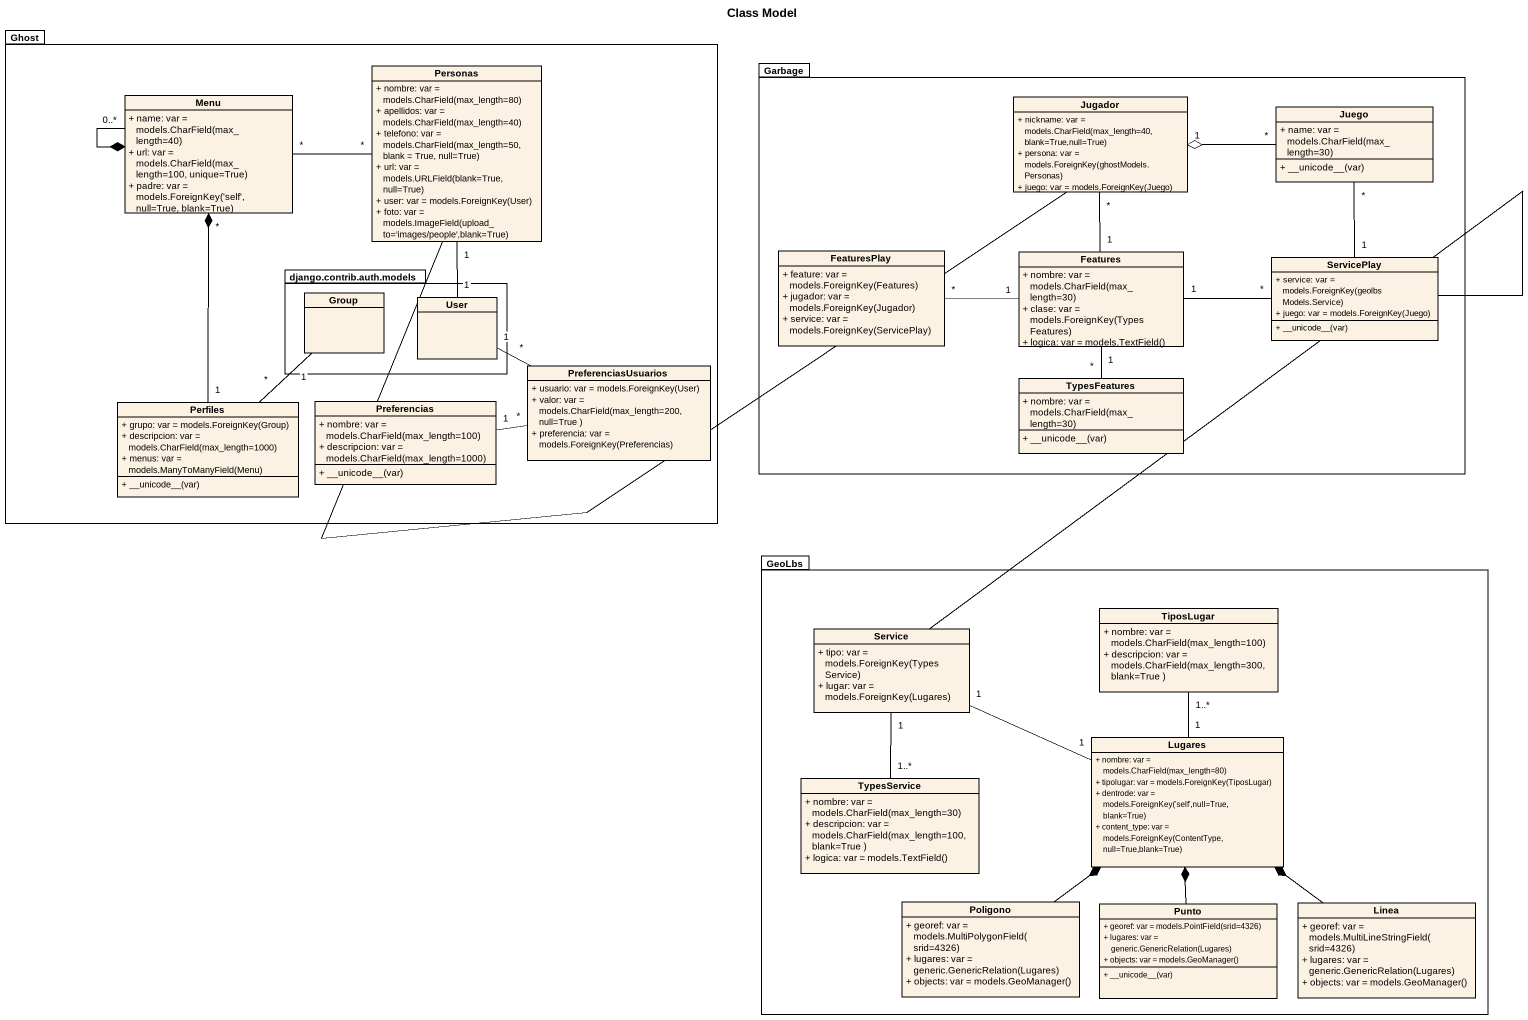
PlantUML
@startuml
title Class Model
hide circle
hide empty members
skinparam classAttributeIconSize 0
package Ghost {
  class Menu {
    {field} + name: var = models.CharField(max_length=40)
    {field} + url: var = models.CharField(max_length=100, unique=True)
    {field} + padre: var = models.ForeignKey('self',null=True, blank=True)
  }
  class Personas {
    {field} + nombre: var = models.CharField(max_length=80)
    {field} + apellidos: var = models.CharField(max_length=40)
    {field} + telefono: var = models.CharField(max_length=50, blank = True, null=True)
    {field} + url: var = models.URLField(blank=True,null=True)
    {field} + user: var = models.ForeignKey(User)
    {field} + foto: var = models.ImageField(upload_to='images/people',blank=True)
  }
  package "django.contrib.auth.models" as django_contrib_auth_models {
    class "Group" as Group_
    class User
  }
  class PreferenciasUsuarios {
    {field} + usuario: var = models.ForeignKey(User)
    {field} + valor: var = models.CharField(max_length=200, null=True )
    {field} + preferencia: var = models.ForeignKey(Preferencias)
  }
  class Perfiles {
    {field} + grupo: var = models.ForeignKey(Group)
    {field} + descripcion: var = models.CharField(max_length=1000)
    {field} + menus: var = models.ManyToManyField(Menu)
    + ~__unicode~__(var)
  }
  class Preferencias {
    {field} + nombre: var = models.CharField(max_length=100)
    {field} + descripcion: var = models.CharField(max_length=1000)
    + ~__unicode~__(var)
  }
}
package Garbage {
  class Jugador {
    {field} + nickname: var = models.CharField(max_length=40,blank=True,null=True)
    {field} + persona: var = models.ForeignKey(ghostModels.Personas)
    {field} + juego: var = models.ForeignKey(Juego)
  }
  class Juego {
    {field} + name: var = models.CharField(max_length=30)
    + ~__unicode~__(var)
  }
  class FeaturesPlay {
    {field} + feature: var = models.ForeignKey(Features)
    {field} + jugador: var = models.ForeignKey(Jugador)
    {field} + service: var = models.ForeignKey(ServicePlay)
  }
  class Features {
    {field} + nombre: var = models.CharField(max_length=30)
    {field} + clase: var = models.ForeignKey(TypesFeatures)
    {field} + logica: var = models.TextField()
  }
  class ServicePlay {
    {field} + service: var = models.ForeignKey(geolbsModels.Service)
    {field} + juego: var = models.ForeignKey(Juego)
    + ~__unicode~__(var)
  }
  class TypesFeatures {
    {field} + nombre: var = models.CharField(max_length=30)
    + ~__unicode~__(var)
  }
}
package GeoLbs {
  class TiposLugar {
    {field} + nombre: var = models.CharField(max_length=100)
    {field} + descripcion: var = models.CharField(max_length=300, blank=True )
  }
  class Service {
    {field} + tipo: var = models.ForeignKey(TypesService)
    {field} + lugar: var = models.ForeignKey(Lugares)
  }
  class Lugares {
    {field} + nombre: var = models.CharField(max_length=80)
    {field} + tipolugar: var = models.ForeignKey(TiposLugar)
    {field} + dentrode: var = models.ForeignKey('self',null=True,blank=True)
    {field} + content_type: var = models.ForeignKey(ContentType,null=True,blank=True)
  }
  class TypesService {
    {field} + nombre: var = models.CharField(max_length=30)
    {field} + descripcion: var = models.CharField(max_length=100, blank=True )
    {field} + logica: var = models.TextField()
  }
  class Poligono {
    {field} + georef: var = models.MultiPolygonField(srid=4326)
    {field} + lugares: var = generic.GenericRelation(Lugares)
    {field} + objects: var = models.GeoManager()
  }
  class Punto {
    {field} + georef: var = models.PointField(srid=4326)
    {field} + lugares: var = generic.GenericRelation(Lugares)
    {field} + objects: var = models.GeoManager()
    + ~__unicode~__(var)
  }
  class Linea {
    {field} + georef: var = models.MultiLineStringField(srid=4326)
    {field} + lugares: var = generic.GenericRelation(Lugares)
    {field} + objects: var = models.GeoManager()
  }
}
Menu "0..*" --* Menu
Personas "*" -left- "*" Menu
Personas -right- Jugador
Personas "1" -- "1" User
Juego "*" -left-o "1" Jugador
Features "1" -up- "*" Jugador
Features "1" -left- "*" FeaturesPlay
Features "1" -right- "*" ServicePlay
Features "1" -- "*" TypesFeatures
ServicePlay "1" -up- "*" Juego
ServicePlay -- Service
PreferenciasUsuarios "*" -left- "1" User
PreferenciasUsuarios "*" -left- "1" Preferencias
Perfiles "1" -up-* "*" Menu
Perfiles "*" -up- "1" Group_
TiposLugar "1..*" -- "1" Lugares
Service "1" -right- "1" Lugares
TypesService "1..*" -up- "1" Service
Poligono -up-* Lugares
Punto -up-* Lugares
Linea -up-* Lugares
@enduml
